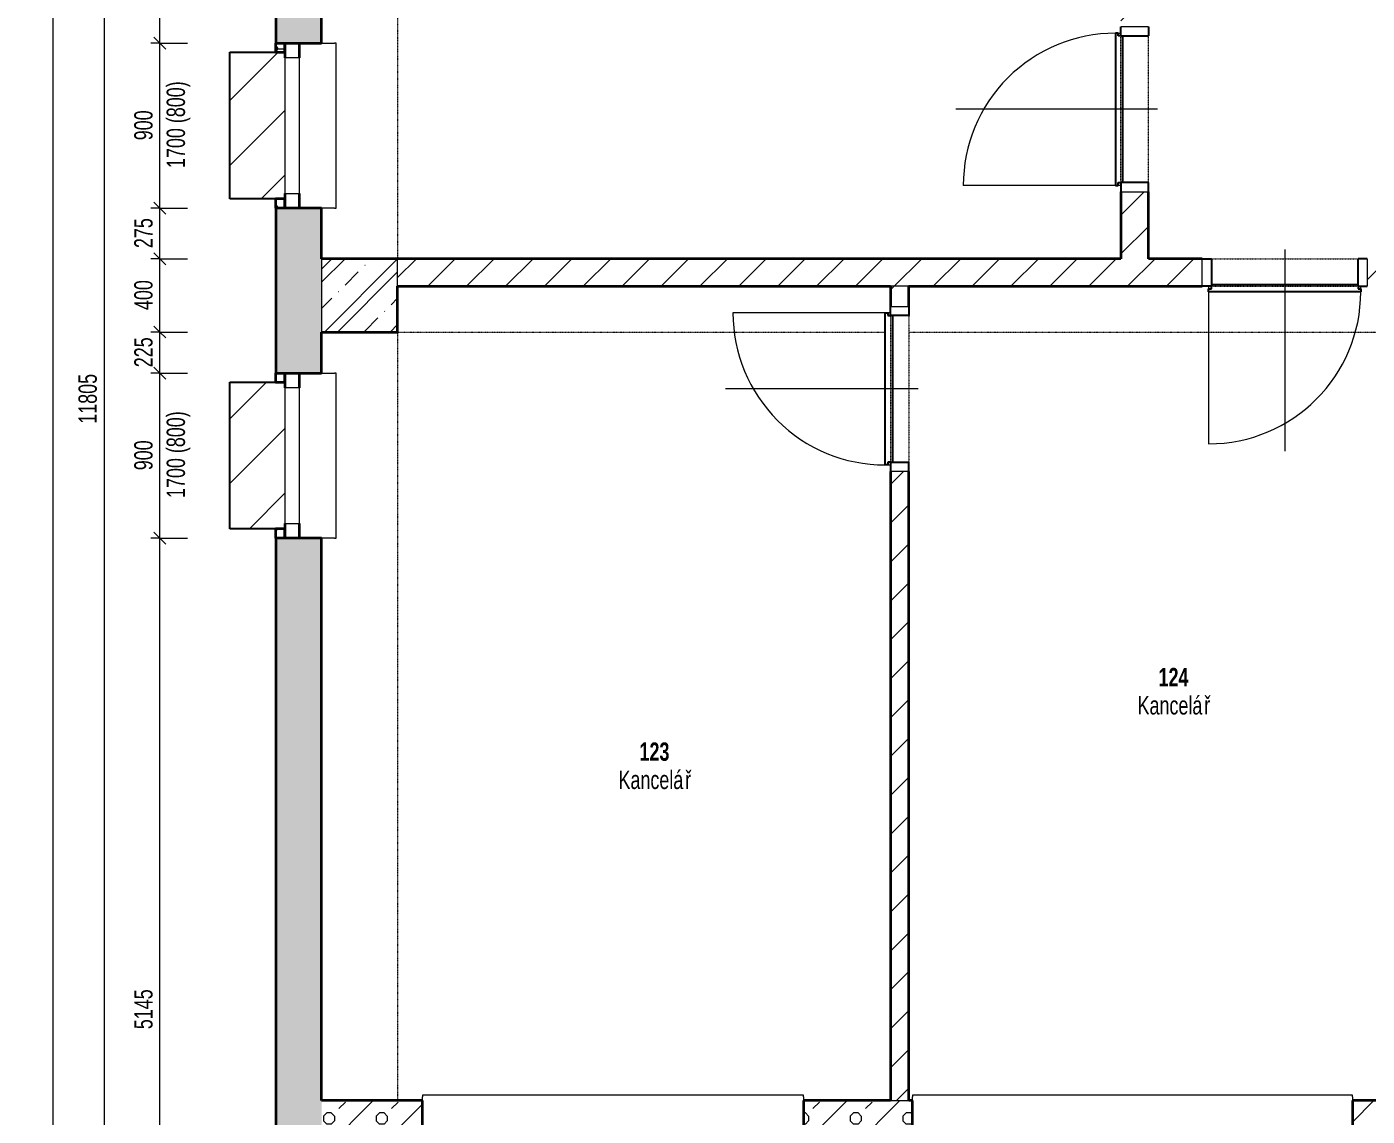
# Model space of a CAD drawing. Header units: millimetres. Extents: x -2814 to 222032, y -45352 to 20466.
# Drawn here: x -2814 to 4500, y -25943 to -20000 of the extents above; entities that cross this region are included whole.
import ezdxf

# ---------------------------------------------------------------- set-up
doc = ezdxf.new("R2010")
doc.units = ezdxf.units.MM
doc.linetypes.add('Dash dot dot', pattern=[5, 2, -1, 0, -1, 0, -1])
doc.linetypes.add('Čerchovaná se dvěma tečkami', pattern=[2.59, 1, -0.53, 0, -0.53, 0, -0.53])
for name, color, linetype, lineweight in [('A-ANNO-DIMS', 211, 'Continuous', 9), ('A-ANNO-DIMS-50', 211, 'Continuous', 9), ('A-AREA-IDEN', 2, 'Continuous', 9), ('A-DETL', 90, 'Continuous', 13), ('A-DOOR', 31, 'Continuous', 13), ('A-DOOR-FRAM', 31, 'Continuous', 25), ('A-GENM', 13, 'Continuous', 13), ('A-GLAZ', 151, 'Continuous', 13), ('A-WALL', 113, 'Continuous', 13), ('A-WALL-PATT', 111, 'Continuous', 13), ('Q-SPCQ', 91, 'Continuous', 13)]:
    doc.layers.add(name, color=color, linetype=linetype, lineweight=lineweight)
doc.styles.add('Arial_1', font='arial.ttf', dxfattribs={"width": 0.7, "height": 100})
doc.styles.add('Arial_B', font='arialbd.ttf', dxfattribs={"width": 0.7, "height": 100})
doc.dimstyles.new('Vnitřní_-_průhledné', dxfattribs={"dimscale": 304.8, "dimtxt": 102.02594, "dimasz": 0.213255, "dimexe": 0.164042, "dimexo": 0.0625, "dimgap": 0.032808, "dimtad": 1, "dimdec": 0, "dimrnd": 5, "dimzin": 0, "dimdsep": 46, "dimtxsty": 'Arial_1', "dimblk1": 'OBLIQUE', "dimblk2": 'OBLIQUE', "dimsah": 1, "dimcen": 0.09, "dimdle": 0.164042, "dimazin": 0, "dimtfac": 1, "dimtdec": 4, "dimtix": 1, "dimtmove": 0, "dimatfit": 3, "dimfxl": 0.492126, "dimfxlon": 1, "dimtvp": 1, "dimtolj": 1, "dimtzin": 0, "dimarcsym": 2})
pattern_1 = [(45, (0, 0), (-106.066, 106.066), [])]

# ---------------------------------------------------------------- blocks, each defined once
blk = doc.blocks.new('DVERE_1k_oblozka - DD03_01_800x1970_koupelna-1549494-1NP_DEMOLICE A')
at = {"layer": 'A-DOOR'}
for p, q in [((-450, 77.9), (-400, 77.9)), ((-450, -72.1), (-450, 77.9)), ((-400, 77.9), (-400, -72.1)), ((0, 127.9), (0, -972.1)), ((400, 77.9), (450, 77.9)), ((400, -72.1), (400, 77.9)), ((450, 77.9), (450, -72.1)), ((-400, -72.1), (-450, -72.1)), ((-415, -72.1), (-415, -932.1)), ((450, -72.1), (400, -72.1)), ((415, -102.1), (415, -72.1)), ((305, -102.1), (-305, -102.1))]:
    blk.add_line(p, q, dxfattribs=at)
at = {"layer": 'A-DOOR', "linetype": 'Čerchovaná se dvěma tečkami'}
for p, q in [((-400, 77.9), (400, 77.9)), ((-400, -72.1), (400, -72.1))]:
    blk.add_line(p, q, dxfattribs=at)
at = {"layer": 'A-DOOR', "lineweight": 25}
for p, q in [((-400, -62.1), (400, -62.1)), ((-400, -87.1), (-400, -72.1)), ((400, -72.1), (400, -87.1)), ((-415, -87.1), (-400, -87.1)), ((-415, -102.1), (-415, -87.1)), ((415, -102.1), (-415, -102.1)), ((400, -87.1), (415, -87.1)), ((415, -87.1), (415, -102.1))]:
    blk.add_line(p, q, dxfattribs=at)
at = {"layer": 'A-DOOR'}
blk.add_arc((-415, -102.1), 830, 270, 0, dxfattribs=at)
at = {"layer": 'A-DOOR-FRAM'}
for p, q in [((-450, 77.9), (-400, 77.9)), ((-400, 77.9), (-400, -72.1)), ((400, -72.1), (400, 77.9)), ((450, 77.9), (400, 77.9)), ((-400, -72.1), (-450, -72.1)), ((400, -72.1), (450, -72.1))]:
    blk.add_line(p, q, dxfattribs=at)
blk = doc.blocks.new('DVERE_1k_oblozka - DD03_01_800x1970_koupelna-1549493-1NP_DEMOLICE A')
at = {"layer": 'A-DOOR'}
for p, q in [((0, -127.9), (0, 972.1)), ((-415, 72.1), (-415, 932.1)), ((305, 102.1), (-305, 102.1)), ((415, 102.1), (415, 72.1)), ((-400, 72.1), (-450, 72.1)), ((-450, 72.1), (-450, -77.9)), ((-400, -77.9), (-400, 72.1)), ((450, 72.1), (400, 72.1)), ((400, 72.1), (400, -77.9)), ((450, -77.9), (450, 72.1)), ((-450, -77.9), (-400, -77.9)), ((400, -77.9), (450, -77.9))]:
    blk.add_line(p, q, dxfattribs=at)
at = {"layer": 'A-DOOR', "lineweight": 25}
for p, q in [((415, 102.1), (-415, 102.1)), ((-415, 102.1), (-415, 87.1)), ((-415, 87.1), (-400, 87.1)), ((-400, 87.1), (-400, 72.1)), ((400, 72.1), (400, 87.1)), ((400, 87.1), (415, 87.1)), ((415, 87.1), (415, 102.1)), ((-400, 62.1), (400, 62.1))]:
    blk.add_line(p, q, dxfattribs=at)
at = {"layer": 'A-DOOR', "linetype": 'Čerchovaná se dvěma tečkami'}
for p, q in [((-400, 72.1), (400, 72.1)), ((-400, -77.9), (400, -77.9))]:
    blk.add_line(p, q, dxfattribs=at)
at = {"layer": 'A-DOOR'}
blk.add_arc((-415, 102.1), 830, 360, 90, dxfattribs=at)
at = {"layer": 'A-DOOR-FRAM'}
for p, q in [((-400, 72.1), (-450, 72.1)), ((-400, -77.9), (-400, 72.1)), ((400, 72.1), (400, -77.9)), ((400, 72.1), (450, 72.1)), ((-450, -77.9), (-400, -77.9)), ((450, -77.9), (400, -77.9))]:
    blk.add_line(p, q, dxfattribs=at)
blk = doc.blocks.new('DVERE_1k_oblozka - DD03_01_800x1970_koupelna-1549492-1NP_DEMOLICE A')
at = {"layer": 'A-DOOR'}
for p, q in [((0, 102.9), (0, -947.1)), ((-450, 52.9), (-400, 52.9)), ((-450, -47.1), (-450, 52.9)), ((-400, 52.9), (-400, -47.1)), ((400, 52.9), (450, 52.9)), ((400, -47.1), (400, 52.9)), ((450, 52.9), (450, -47.1)), ((-400, -47.1), (-450, -47.1)), ((-415, -47.1), (-415, -907.1)), ((450, -47.1), (400, -47.1)), ((415, -77.1), (415, -47.1)), ((305, -77.1), (-305, -77.1))]:
    blk.add_line(p, q, dxfattribs=at)
at = {"layer": 'A-DOOR', "linetype": 'Čerchovaná se dvěma tečkami'}
for p, q in [((-400, 52.9), (400, 52.9)), ((-400, -47.1), (400, -47.1))]:
    blk.add_line(p, q, dxfattribs=at)
at = {"layer": 'A-DOOR', "lineweight": 25}
for p, q in [((-415, -62.1), (-400, -62.1)), ((-415, -77.1), (-415, -62.1)), ((-400, -37.1), (400, -37.1)), ((-400, -62.1), (-400, -47.1)), ((400, -47.1), (400, -62.1)), ((400, -62.1), (415, -62.1)), ((415, -62.1), (415, -77.1)), ((415, -77.1), (-415, -77.1))]:
    blk.add_line(p, q, dxfattribs=at)
at = {"layer": 'A-DOOR'}
blk.add_arc((-415, -77.1), 830, 270, 0, dxfattribs=at)
at = {"layer": 'A-DOOR-FRAM'}
for p, q in [((-450, 52.9), (-400, 52.9)), ((-400, 52.9), (-400, -47.1)), ((400, -47.1), (400, 52.9)), ((450, 52.9), (400, 52.9)), ((-400, -47.1), (-450, -47.1)), ((400, -47.1), (450, -47.1))]:
    blk.add_line(p, q, dxfattribs=at)
blk = doc.blocks.new('OKNO_1k_nadsvetlik - OKNO_1k_nadsvetlik_900 x 1700-1969443-1NP_DEMOLICE A')
at = {"layer": 'A-GLAZ'}
h = blk.add_hatch(dxfattribs=at)
h.set_pattern_fill('FP_88', color=256, style=0, pattern_type=2)
h.set_pattern_definition([(270, (20538.807, -1330.41), (43.3, -75), [50, -100]), (330, (20538.807, -1380.41), (86.601905, -0.0011), [50, -100]), (210, (20538.807, -1380.41), (-43.301905, -74.9989), [50, -100])])
h.paths.add_polyline_path([(-450, 125), (-450, 75), (-400, 75), (-400, 126), (-450, 126)])
h.paths.add_polyline_path([(400, 126), (400, 75), (450, 75), (450, 126)])
at = {"layer": 'A-GLAZ', "lineweight": 35}
for p, q in [((-400, 126), (-450, 126)), ((-450, 126), (-450, 125)), ((-450, 75), (-400, 75)), ((-370, 75), (-450, 75)), ((-400, 75), (-400, 126)), ((450, 75), (370, 75)), ((400, 126), (400, 75)), ((450, 126), (400, 126)), ((400, 75), (450, 75)), ((450, 125), (450, 126)), ((-450, -5), (-370, -5)), ((370, -5), (450, -5))]:
    blk.add_line(p, q, dxfattribs=at)
at = {"layer": 'A-GLAZ'}
for p, q in [((370, 75), (-370, 75)), ((-370, 75), (-370, -5)), ((370, -5), (370, 75)), ((-370, -5), (370, -5))]:
    blk.add_line(p, q, dxfattribs=at)
blk = doc.blocks.new('parapet s nosem_vnitní - parapet s nosem_vnitní-V5-1NP_DEMOLICE A')
at = {"layer": 'A-GENM'}
for p, q in [((-450, -190), (-450, -120)), ((450, -120), (450, -190)), ((-450, -190), (-450, -200)), ((-450, -200), (450, -200)), ((450, -200), (450, -190))]:
    blk.add_line(p, q, dxfattribs=at)
blk = doc.blocks.new('parapet_ext - parapet_ext-V39-1NP_DEMOLICE A')
at = {"layer": 'Q-SPCQ'}
h = blk.add_hatch(dxfattribs=at)
h.set_pattern_fill('FP_89', color=41, style=0, pattern_type=2)
h.set_pattern_definition([(315, (20538.8, -1405.4), (176.7767, 176.7767), [])])
h.paths.add_polyline_path([(-400, 51), (-400, 0), (400, 0), (400, 300), (-400, 300)])
at = {"layer": 'Q-SPCQ', "color": 31, "lineweight": 25}
for p, q in [((-400, 51), (-400, 300)), ((-400, 300), (400, 300)), ((400, 300), (400, 51))]:
    blk.add_line(p, q, dxfattribs=at)
blk = doc.blocks.new('parapet s nosem_vnitní - parapet s nosem_vnitní-1280332-1NP_DEMOLICE A')
at = {"layer": 'A-GENM'}
for p, q in [((-1040, -190), (-1040, -170)), ((-1040, -190), (-1040, -200)), ((-1040, -200), (1040, -200)), ((1040, -170), (1040, -190)), ((1040, -200), (1040, -190))]:
    blk.add_line(p, q, dxfattribs=at)
blk = doc.blocks.new('parapet s nosem_vnitní - parapet s nosem_vnitní-V40-1NP_DEMOLICE A')
at = {"layer": 'A-GENM'}
for p, q in [((-1200, -190), (-1200, -170)), ((-1200, -190), (-1200, -200)), ((-1200, -200), (1200, -200)), ((1200, -170), (1200, -190)), ((1200, -200), (1200, -190))]:
    blk.add_line(p, q, dxfattribs=at)
blk = doc.blocks.new('OKNO_1k_nadsvetlik - OKNO_1k_nadsvetlik_900 x 1700-V61-1NP_DEMOLICE A')
at = {"layer": 'A-GLAZ'}
h = blk.add_hatch(dxfattribs=at)
h.set_pattern_fill('FP_120', color=256, style=0, pattern_type=2)
h.set_pattern_definition([(270, (22338.807, -1330.41), (43.3, -75), [50, -100]), (330, (22338.807, -1380.41), (86.601905, -0.0011), [50, -100]), (210, (22338.807, -1380.41), (-43.301905, -74.9989), [50, -100])])
h.paths.add_polyline_path([(-450, 126), (-450, 75), (-400, 75), (-400, 126)])
h.paths.add_polyline_path([(400, 125), (400, 75), (450, 75), (450, 126), (400, 126)])
at = {"layer": 'A-GLAZ', "lineweight": 35}
for p, q in [((-400, 126), (-450, 126)), ((-450, 126), (-450, 125)), ((-450, 75), (-400, 75)), ((-370, 75), (-450, 75)), ((-400, 75), (-400, 126)), ((450, 75), (370, 75)), ((400, 126), (400, 75)), ((450, 126), (400, 126)), ((400, 75), (450, 75)), ((450, 125), (450, 126)), ((-450, -5), (-370, -5)), ((370, -5), (450, -5))]:
    blk.add_line(p, q, dxfattribs=at)
at = {"layer": 'A-GLAZ'}
for p, q in [((370, 75), (-370, 75)), ((-370, 75), (-370, -5)), ((370, -5), (370, 75)), ((-370, -5), (370, -5))]:
    blk.add_line(p, q, dxfattribs=at)
blk = doc.blocks.new('parapet_ext - parapet_ext-V62-1NP_DEMOLICE A')
at = {"layer": 'Q-SPCQ'}
h = blk.add_hatch(dxfattribs=at)
h.set_pattern_fill('FP_121', color=41, style=0, pattern_type=2)
h.set_pattern_definition([(315, (22338.8, -1405.4), (176.7767, 176.7767), [])])
h.paths.add_polyline_path([(-400, 51), (-400, 0), (400, 0), (400, 300), (-400, 300)])
at = {"layer": 'Q-SPCQ', "color": 31, "lineweight": 25}
for p, q in [((-400, 51), (-400, 300)), ((-400, 300), (400, 300)), ((400, 300), (400, 51))]:
    blk.add_line(p, q, dxfattribs=at)
blk = doc.blocks.new('DIMBLOCK13-1NP_DEMOLICE A')
at = {"layer": 'A-ANNO-DIMS-50'}
for p, q in [((-2087.9, -22788.8), (-2137.9, -22788.8)), ((-2087.9, -27983.8), (-2087.9, -22788.8)), ((-2087.9, -22788.8), (-1937.9, -22788.8)), ((-2087.9, -27933.8), (-2137.9, -27933.8)), ((-2087.9, -27933.8), (-1937.9, -27933.8))]:
    blk.add_line(p, q, dxfattribs=at)
at = {"layer": 'A-ANNO-DIMS-50', "lineweight": 18}
for p, q in [((-2087.9, -22788.8), (-2120.4, -22756.3)), ((-2087.9, -22788.8), (-2055.4, -22821.3)), ((-2087.9, -27933.8), (-2120.4, -27901.3)), ((-2087.9, -27933.8), (-2055.4, -27966.3))]:
    blk.add_line(p, q, dxfattribs=at)
at = {"layer": 'A-ANNO-DIMS-50', "color": 0, "insert": (-2227.7, -25468), "char_height": 100, "width": 256.164, "attachment_point": 1, "rotation": 90, "line_spacing_factor": 0.941778, "style": 'Arial_1'}
blk.add_mtext('5145', dxfattribs=at)
blk = doc.blocks.new('_Oblique')
at = {"color": 0, "linetype": 'ByBlock', "lineweight": -2}
blk.add_line((-0.5, -0.5), (0.5, 0.5), dxfattribs=at)
blk = doc.blocks.new('DIMBLOCK14-1NP_DEMOLICE A')
at = {"layer": 'A-ANNO-DIMS-50', "lineweight": 18}
for p, q in [((-2087.9, -21888.8), (-2120.4, -21856.3)), ((-2087.9, -21888.8), (-2055.4, -21921.3)), ((-2087.9, -22788.8), (-2120.4, -22756.3)), ((-2087.9, -22788.8), (-2055.4, -22821.3))]:
    blk.add_line(p, q, dxfattribs=at)
at = {"layer": 'A-ANNO-DIMS-50'}
for p, q in [((-2087.9, -21888.8), (-2137.9, -21888.8)), ((-2087.9, -22788.8), (-2087.9, -21888.8)), ((-2087.9, -21888.8), (-1937.9, -21888.8)), ((-2087.9, -22788.8), (-2137.9, -22788.8)), ((-2087.9, -22788.8), (-1937.9, -22788.8))]:
    blk.add_line(p, q, dxfattribs=at)
at = {"layer": 'A-ANNO-DIMS-50', "color": 0, "char_height": 100, "attachment_point": 1, "rotation": 90, "line_spacing_factor": 0.941778, "style": 'Arial_1'}
for s, insert, width in [('1700 (800)', (-2050.8, -22570.3), 555.649), ('900', (-2227.7, -22418.9), 192.123)]:
    blk.add_mtext(s, dxfattribs=dict(at, insert=insert, width=width))
blk = doc.blocks.new('DIMBLOCK15-1NP_DEMOLICE A')
at = {"layer": 'A-ANNO-DIMS-50', "lineweight": 18}
for p, q in [((-2087.9, -21665), (-2120.4, -21632.5)), ((-2087.9, -21665), (-2055.4, -21697.5)), ((-2087.9, -21888.8), (-2120.4, -21856.3)), ((-2087.9, -21888.8), (-2055.4, -21921.3))]:
    blk.add_line(p, q, dxfattribs=at)
at = {"layer": 'A-ANNO-DIMS-50'}
for p, q in [((-2087.9, -21665), (-2137.9, -21665)), ((-2087.9, -21888.8), (-2087.9, -21665)), ((-2087.9, -21665), (-1937.9, -21665)), ((-2087.9, -21888.8), (-2137.9, -21888.8)), ((-2087.9, -21888.8), (-1937.9, -21888.8))]:
    blk.add_line(p, q, dxfattribs=at)
at = {"layer": 'A-ANNO-DIMS-50', "color": 0, "insert": (-2227.7, -21857), "char_height": 100, "width": 192.123, "attachment_point": 1, "rotation": 90, "line_spacing_factor": 0.941778, "style": 'Arial_1'}
blk.add_mtext('225', dxfattribs=at)
blk = doc.blocks.new('DIMBLOCK16-1NP_DEMOLICE A')
at = {"layer": 'A-ANNO-DIMS-50'}
for p, q in [((-2087.9, -21265), (-2137.9, -21265)), ((-2087.9, -21665), (-2087.9, -21265)), ((-2087.9, -21265), (-1937.9, -21265)), ((-2087.9, -21665), (-2137.9, -21665)), ((-2087.9, -21665), (-1937.9, -21665))]:
    blk.add_line(p, q, dxfattribs=at)
at = {"layer": 'A-ANNO-DIMS-50', "lineweight": 18}
for p, q in [((-2087.9, -21265), (-2120.4, -21232.5)), ((-2087.9, -21265), (-2055.4, -21297.5)), ((-2087.9, -21665), (-2120.4, -21632.5)), ((-2087.9, -21665), (-2055.4, -21697.5))]:
    blk.add_line(p, q, dxfattribs=at)
at = {"layer": 'A-ANNO-DIMS-50', "color": 0, "insert": (-2227.7, -21545.1), "char_height": 100, "width": 192.123, "attachment_point": 1, "rotation": 90, "line_spacing_factor": 0.941778, "style": 'Arial_1'}
blk.add_mtext('400', dxfattribs=at)
blk = doc.blocks.new('DIMBLOCK17-1NP_DEMOLICE A')
at = {"layer": 'A-ANNO-DIMS-50'}
for p, q in [((-2087.9, -20988.8), (-2137.9, -20988.8)), ((-2087.9, -21265), (-2087.9, -20988.8)), ((-2087.9, -20988.8), (-1937.9, -20988.8)), ((-2087.9, -21265), (-2137.9, -21265)), ((-2087.9, -21265), (-1937.9, -21265))]:
    blk.add_line(p, q, dxfattribs=at)
at = {"layer": 'A-ANNO-DIMS-50', "lineweight": 18}
for p, q in [((-2087.9, -20988.8), (-2120.4, -20956.3)), ((-2087.9, -20988.8), (-2055.4, -21021.3)), ((-2087.9, -21265), (-2120.4, -21232.5)), ((-2087.9, -21265), (-2055.4, -21297.5))]:
    blk.add_line(p, q, dxfattribs=at)
at = {"layer": 'A-ANNO-DIMS-50', "color": 0, "insert": (-2227.7, -21207), "char_height": 100, "width": 192.123, "attachment_point": 1, "rotation": 90, "line_spacing_factor": 0.941778, "style": 'Arial_1'}
blk.add_mtext('275', dxfattribs=at)
blk = doc.blocks.new('DIMBLOCK18-1NP_DEMOLICE A')
at = {"layer": 'A-ANNO-DIMS-50'}
for p, q in [((-2087.9, -20088.8), (-2137.9, -20088.8)), ((-2087.9, -20988.8), (-2087.9, -20088.8)), ((-2087.9, -20088.8), (-1937.9, -20088.8)), ((-2087.9, -20988.8), (-2137.9, -20988.8)), ((-2087.9, -20988.8), (-1937.9, -20988.8))]:
    blk.add_line(p, q, dxfattribs=at)
at = {"layer": 'A-ANNO-DIMS-50', "lineweight": 18}
for p, q in [((-2087.9, -20088.8), (-2120.4, -20056.3)), ((-2087.9, -20088.8), (-2055.4, -20121.3)), ((-2087.9, -20988.8), (-2120.4, -20956.3)), ((-2087.9, -20988.8), (-2055.4, -21021.3))]:
    blk.add_line(p, q, dxfattribs=at)
at = {"layer": 'A-ANNO-DIMS-50', "color": 0, "char_height": 100, "attachment_point": 1, "rotation": 90, "line_spacing_factor": 0.941778, "style": 'Arial_1'}
for s, insert, width in [('1700 (800)', (-2050.8, -20770.3), 555.649), ('900', (-2227.7, -20618.9), 192.123)]:
    blk.add_mtext(s, dxfattribs=dict(at, insert=insert, width=width))
blk = doc.blocks.new('DIMBLOCK19-1NP_DEMOLICE A')
at = {"layer": 'A-ANNO-DIMS-50', "lineweight": 18}
for p, q in [((-2087.9, -16830), (-2120.4, -16797.5)), ((-2087.9, -16830), (-2055.4, -16862.5)), ((-2087.9, -20088.8), (-2120.4, -20056.3)), ((-2087.9, -20088.8), (-2055.4, -20121.3))]:
    blk.add_line(p, q, dxfattribs=at)
at = {"layer": 'A-ANNO-DIMS-50'}
for p, q in [((-2087.9, -16830), (-2137.9, -16830)), ((-2087.9, -20088.8), (-2087.9, -16830)), ((-2087.9, -16830), (-1937.9, -16830)), ((-2087.9, -20088.8), (-2137.9, -20088.8)), ((-2087.9, -20088.8), (-1937.9, -20088.8))]:
    blk.add_line(p, q, dxfattribs=at)
at = {"layer": 'A-ANNO-DIMS-50', "color": 0, "insert": (-2227.7, -18566.1), "char_height": 100, "width": 256.164, "attachment_point": 1, "rotation": 90, "line_spacing_factor": 0.941778, "style": 'Arial_1'}
blk.add_mtext('3260', dxfattribs=at)
blk = doc.blocks.new('DIMBLOCK178-1NP_DEMOLICE A')
at = {"layer": 'A-ANNO-DIMS-50', "lineweight": 18}
for p, q in [((-2672.5, -101.8), (-2705, -69.3)), ((-2672.5, -101.8), (-2640, -134.3)), ((-2672.5, -29041.8), (-2705, -29009.3)), ((-2672.5, -29041.8), (-2640, -29074.3))]:
    blk.add_line(p, q, dxfattribs=at)
at = {"layer": 'A-ANNO-DIMS-50'}
for p, q in [((-2672.5, -51.8), (-2672.5, -29091.8)), ((-2672.5, -101.8), (-2722.5, -101.8)), ((-2672.5, -101.8), (-2077.2, -101.8)), ((-2672.5, -29041.8), (-2722.5, -29041.8)), ((-2672.5, -29041.8), (-2077.2, -29041.8))]:
    blk.add_line(p, q, dxfattribs=at)
at = {"layer": 'A-ANNO-DIMS-50', "color": 0, "insert": (-2812.3, -14705.2), "char_height": 100, "width": 320.204, "attachment_point": 1, "rotation": 90, "line_spacing_factor": 0.941778, "style": 'Arial_1'}
blk.add_mtext('28940', dxfattribs=at)
blk = doc.blocks.new('DIMBLOCK180-1NP_DEMOLICE A')
at = {"layer": 'A-ANNO-DIMS-50'}
for p, q in [((-2392, -16130), (-2442, -16130)), ((-2392, -16130), (-2392, -27933.8)), ((-2392, -16130), (-2043.7, -16130)), ((-2392, -27933.8), (-2442, -27933.8)), ((-2392, -27933.8), (-2097.7, -27933.8))]:
    blk.add_line(p, q, dxfattribs=at)
at = {"layer": 'A-ANNO-DIMS-50', "lineweight": 18}
for p, q in [((-2392, -16130), (-2424.5, -16097.5)), ((-2392, -16130), (-2359.5, -16162.5)), ((-2392, -27933.8), (-2424.5, -27901.3)), ((-2392, -27933.8), (-2359.5, -27966.3))]:
    blk.add_line(p, q, dxfattribs=at)
at = {"layer": 'A-ANNO-DIMS-50', "color": 0, "insert": (-2531.8, -22165.3), "char_height": 100, "width": 320.204, "attachment_point": 1, "rotation": 90, "line_spacing_factor": 0.941778, "style": 'Arial_1'}
blk.add_mtext('11805', dxfattribs=at)

msp = doc.modelspace()

# ---------------------------------------------------------------- hatches: boundary and pattern name
at = {"layer": 'A-WALL-PATT'}
h = msp.add_hatch(dxfattribs=at)
h.set_pattern_fill('FP_7', color=256, angle=225, style=0, pattern_type=2)
h.set_pattern_definition([(135, (-1205.4, -22110.06), (-143.684, -143.684), []), (90, (-1272.71, -21881.11), (-143.684, 143.684), [25.4, -261.968]), (135, (-1272.71, -21855.7), (-143.684, -143.684), [25.4, -177.8]), (180, (-1290.67, -21837.75), (-143.684, -143.684), [25.4, -261.968]), (225, (-1316.07, -21837.75), (143.684, -143.684), [25.4, -177.8]), (90, (-1334.03, -21881.11), (-143.684, 143.684), [25.4, -261.968]), (135, (-1316.07, -21899.07), (-143.684, -143.684), [25.4, -177.8]), (180, (-1290.67, -21899.07), (-143.684, -143.684), [25.4, -261.968]), (225, (-1272.71, -21881.1), (143.684, -143.684), [25.4, -177.8]), (135, (-1357.26, -21814.53), (-143.684, -143.684), [50.8, -152.4])])
h.paths.add_polyline_path([(-1285.4, -27933.8), (-1205.4, -27933.8), (-1205.4, -22788.8), (-1455.4, -22788.8), (-1455.4, -27933.8)])
h.paths.add_polyline_path([(-1455.4, -21888.8), (-1205.4, -21888.8), (-1205.4, -20988.8), (-1455.4, -20988.8), (-1455.4, -21665)])
h.paths.add_polyline_path([(-1205.4, -20088.8), (-1205.4, -16430), (-1455.4, -16430), (-1455.4, -20088.8)])
h = msp.add_hatch(dxfattribs=at)
h.set_pattern_fill('FP_4', color=256, style=0, pattern_type=2)
h.set_pattern_definition(pattern_1)
h.paths.add_polyline_path([(3155.9, -21265), (3305.9, -21265), (3305.9, -20900), (3155.9, -20900)])
h.paths.add_polyline_path([(3155.9, -20000), (3305.9, -20000), (3305.9, -16430), (3155.9, -16430), (3155.9, -16720.2)])
h = msp.add_hatch(dxfattribs=at)
h.set_pattern_fill('FP_10', color=256, angle=225, style=0, pattern_type=2)
h.set_pattern_definition([(45, (0, 0), (-179.605, 179.605), []), (45, (71.84, 6e-12), (-179.605, 179.605), []), (45, (215.53, 2e-11), (-107.763, 251.4472), [101.6, -50.8, 1.676, -49.124])])
h.paths.add_polyline_path([(-1122.6, -21665), (-790.4, -21665), (-790.4, -21265), (-1205.4, -21265), (-1205.4, -21665)])
h = msp.add_hatch(dxfattribs=at)
h.set_pattern_fill('FP_4', color=256, style=0, pattern_type=2)
h.set_pattern_definition(pattern_1)
h.paths.add_polyline_path([(4499.6, -21415), (4809.6, -21415), (4809.6, -21265), (4499.6, -21265)])
h.paths.add_polyline_path([(594.3, -21415), (3599.6, -21415), (3599.6, -21265), (-790.4, -21265), (-790.4, -21415)])
h = msp.add_hatch(dxfattribs=at)
h.set_pattern_fill('FP_4', color=256, style=0, pattern_type=2)
h.set_pattern_definition(pattern_1)
h.paths.add_polyline_path([(1999, -25857.5), (1999, -22425), (1899, -22425), (1899, -25857.5)])
h.paths.add_polyline_path([(1999, -21525), (1999, -21415), (1899, -21415), (1899, -21525)])
h = msp.add_hatch(dxfattribs=at)
h.set_pattern_fill('FP_9', color=256, angle=-135, style=0, pattern_type=2)
h.set_pattern_definition([(225, (1950.25, -25857.53), (143.684, -143.684), []), (180, (1721.3, -25924.83), (-143.684, -143.684), [25.4, -261.968]), (225, (1695.9, -25924.83), (143.684, -143.684), [25.4, -177.8]), (270, (1677.94, -25942.79), (143.684, -143.684), [25.4, -261.968]), (315, (1677.94, -25968.19), (143.684, 143.684), [25.4, -177.8]), (180, (1721.3, -25986.15), (-143.684, -143.684), [25.4, -261.968]), (225, (1739.26, -25968.2), (143.684, -143.684), [25.4, -177.8]), (270, (1739.26, -25942.79), (143.684, -143.684), [25.4, -261.968]), (315, (1721.3, -25924.83), (143.684, 143.684), [25.4, -177.8]), (225, (1654.72, -26009.37), (143.684, -143.684), [50.8, -152.4])])
h.paths.add_polyline_path([(-655.4, -26157.5), (-655.4, -25857.5), (-1205.4, -25857.5), (-1205.4, -26157.5)])
h.paths.add_polyline_path([(1424.6, -26157.5), (2019, -26157.5), (2019, -25857.5), (1424.6, -25857.5), (1424.6, -26144.2)])
h.paths.add_polyline_path([(4419, -26157.5), (5249.6, -26157.5), (5249.6, -25857.5), (4419, -25857.5), (4419, -26144.2)])

# ---------------------------------------------------------------- linework, layer by layer
at = {"layer": 'A-DETL', "linetype": 'Dash dot dot'}
for p, q in [((-790.4, -16830), (-790.4, -21265)), ((-790.4, -21665), (-790.4, -25857.5)), ((-790.4, -21665), (1869, -21665)), ((1999, -21665), (4809.6, -21665))]:
    msp.add_line(p, q, dxfattribs=at)
at = {"layer": 'A-WALL', "lineweight": 35}
for p, q in [((-1455.4, -16140), (-1455.4, -20088.8)), ((-1205.4, -20088.8), (-1205.4, -16830)), ((-1455.4, -20088.8), (-1205.4, -20088.8)), ((3155.9, -20900), (3155.9, -21265)), ((3305.9, -21265), (3305.9, -20900)), ((-1455.4, -20988.8), (-1455.4, -21888.8)), ((-1205.4, -20988.8), (-1455.4, -20988.8)), ((-1205.4, -21265), (-1205.4, -20988.8)), ((3155.9, -21265), (-1205.4, -21265)), ((3599.6, -21265), (3305.9, -21265)), ((-790.4, -21665), (-790.4, -21415)), ((-790.4, -21415), (1899, -21415)), ((1899, -21415), (1899, -21525)), ((1999, -21415), (3599.6, -21415)), ((1999, -21525), (1999, -21415)), ((-1205.4, -21888.8), (-1205.4, -21665)), ((-1205.4, -21665), (-790.4, -21665)), ((-1455.4, -21888.8), (-1205.4, -21888.8)), ((1899, -22425), (1899, -25857.5)), ((1999, -25857.5), (1999, -22425)), ((-1455.4, -22788.8), (-1455.4, -27933.8)), ((-1205.4, -22788.8), (-1455.4, -22788.8)), ((-1205.4, -25857.5), (-1205.4, -22788.8)), ((-655.4, -25857.5), (-1205.4, -25857.5)), ((-655.4, -26157.5), (-655.4, -25857.5)), ((1899, -25857.5), (1424.6, -25857.5)), ((1424.6, -25857.5), (1424.6, -26157.5)), ((2019, -25857.5), (1999, -25857.5)), ((2019, -26157.5), (2019, -25857.5)), ((5149.6, -25857.5), (4419, -25857.5)), ((4419, -25857.5), (4419, -26157.5))]:
    msp.add_line(p, q, dxfattribs=at)
at = {"layer": 'A-WALL'}
for p, q in [((-1205.4, -21265), (-1205.4, -21665)), ((-790.4, -21415), (-790.4, -21265)), ((1999, -21415), (1899, -21415)), ((1899, -25857.5), (1999, -25857.5))]:
    msp.add_line(p, q, dxfattribs=at)

# ---------------------------------------------------------------- block references
at = {"layer": 'A-DOOR'}
for name, p, rotation in [('DVERE_1k_oblozka - DD03_01_800x1970_koupelna-1549493-1NP_DEMOLICE A', (3228, -20450), 89.99999999999993), ('DVERE_1k_oblozka - DD03_01_800x1970_koupelna-1549492-1NP_DEMOLICE A', (1946.1, -21975), 269.9999999999999)]:
    msp.add_blockref(name, p, dxfattribs=dict(at, rotation=rotation))
msp.add_blockref('DVERE_1k_oblozka - DD03_01_800x1970_koupelna-1549494-1NP_DEMOLICE A', (4049.6, -21342.9), dxfattribs=at)
at = {"layer": 'A-GENM'}
for name, p, rotation in [('parapet s nosem_vnitní - parapet s nosem_vnitní-V5-1NP_DEMOLICE A', (-1325.4, -20538.8), 89.99999999999991), ('parapet s nosem_vnitní - parapet s nosem_vnitní-V5-1NP_DEMOLICE A', (-1325.4, -22338.8), 89.99999999999991), ('parapet s nosem_vnitní - parapet s nosem_vnitní-1280332-1NP_DEMOLICE A', (384.6, -26027.5), 180), ('parapet s nosem_vnitní - parapet s nosem_vnitní-V40-1NP_DEMOLICE A', (3219, -26027.5), 180)]:
    msp.add_blockref(name, p, dxfattribs=dict(at, rotation=rotation))
at = {"layer": 'A-GLAZ', "rotation": 89.99999999999991}
for name, p in [('OKNO_1k_nadsvetlik - OKNO_1k_nadsvetlik_900 x 1700-1969443-1NP_DEMOLICE A', (-1330.4, -20538.8)), ('OKNO_1k_nadsvetlik - OKNO_1k_nadsvetlik_900 x 1700-V61-1NP_DEMOLICE A', (-1330.4, -22338.8))]:
    msp.add_blockref(name, p, dxfattribs=at)
at = {"layer": 'Q-SPCQ', "color": 31, "lineweight": 25, "rotation": 89.99999999999991}
for name, p in [('parapet_ext - parapet_ext-V39-1NP_DEMOLICE A', (-1405.4, -20538.8)), ('parapet_ext - parapet_ext-V62-1NP_DEMOLICE A', (-1405.4, -22338.8))]:
    msp.add_blockref(name, p, dxfattribs=at)

# ---------------------------------------------------------------- texts
at = {"layer": 'A-AREA-IDEN', "lineweight": 18, "char_height": 100, "attachment_point": 1}
for s, insert, width, style in [('124', (3361.4, -23497.2), 202.025, 'Arial_B'), ('Kancelá', (3246.8, -23651.3), 440.527, 'Arial_1'), ('\\fArial|b0|i0|c238|p34|;\\W.7;ř', (3610.2, -23651.3), 39.283, 'Arial_1'), ('123', (529.3, -23903.8), 202.025, 'Arial_B'), ('Kancelá', (414.7, -24057.9), 440.527, 'Arial_1'), ('\\fArial|b0|i0|c238|p34|;\\W.7;ř', (778.1, -24057.9), 39.283, 'Arial_1')]:
    msp.add_mtext(s, dxfattribs=dict(at, insert=insert, width=width, style=style))

# ---------------------------------------------------------------- dimensions: what is measured, and where the dimension line sits
at = {"layer": 'A-ANNO-DIMS'}
for base, p1, p2, override, picture, middle in [((-2672.5, -29041.8), (-2077.2, -101.8), (-2077.2, -29041.8), {"dimpost": '<>', "dimfxl": 28940.024375}, 'DIMBLOCK178-1NP_DEMOLICE A', (-2733.5, -14571.8)), ((-2392, -27933.8), (-2043.7, -16130), (-2097.7, -27933.8), {"dimpost": '<>', "dimfxl": 11803.939555}, 'DIMBLOCK180-1NP_DEMOLICE A', (-2453, -22031.9)), ((-2087.9, -16830), (-1937.9, -20088.8), (-1937.9, -16830), {"dimpost": '<>', "dimfxl": 3258.807457}, 'DIMBLOCK19-1NP_DEMOLICE A', (-2149, -18459.4)), ((-2087.9, -20988.8), (-1937.9, -21265), (-1937.9, -20988.8), {"dimpost": '<>', "dimfxl": 276.192543}, 'DIMBLOCK17-1NP_DEMOLICE A', (-2149, -21126.9)), ((-2087.9, -21265), (-1937.9, -21665), (-1937.9, -21265), {"dimpost": '<>', "dimfxl": 400}, 'DIMBLOCK16-1NP_DEMOLICE A', (-2149, -21465)), ((-2087.9, -21665), (-1937.9, -21888.8), (-1937.9, -21665), {"dimpost": '<>', "dimfxl": 223.807457}, 'DIMBLOCK15-1NP_DEMOLICE A', (-2149, -21776.9)), ((-2087.9, -22788.8), (-1937.9, -27933.8), (-1937.9, -22788.8), {"dimpost": '<>', "dimfxl": 5145}, 'DIMBLOCK13-1NP_DEMOLICE A', (-2149, -25361.3))]:
    dim = msp.add_linear_dim(base=base, p1=p1, p2=p2, angle=90, dimstyle='Vnitřní_-_průhledné', override=override, dxfattribs=at)
    dim.commit()
    dim.dimension.update_dxf_attribs({"geometry": picture, "text_midpoint": middle})
for base, p1, p2, picture, middle in [((-2087.9, -20088.8), (-1937.9, -20988.8), (-1937.9, -20088.8), 'DIMBLOCK18-1NP_DEMOLICE A', (-2087.9, -20538.8)), ((-2087.9, -21888.8), (-1937.9, -22788.8), (-1937.9, -21888.8), 'DIMBLOCK14-1NP_DEMOLICE A', (-2087.9, -22338.8))]:
    dim = msp.add_linear_dim(base=base, p1=p1, p2=p2, angle=90, text='<>\\X1700 (800)', dimstyle='Vnitřní_-_průhledné', override={"dimpost": '<>', "dimfxl": 900}, dxfattribs=at)
    dim.commit()
    dim.dimension.update_dxf_attribs({"geometry": picture, "text_midpoint": middle})

doc.saveas('drawing.dxf')
